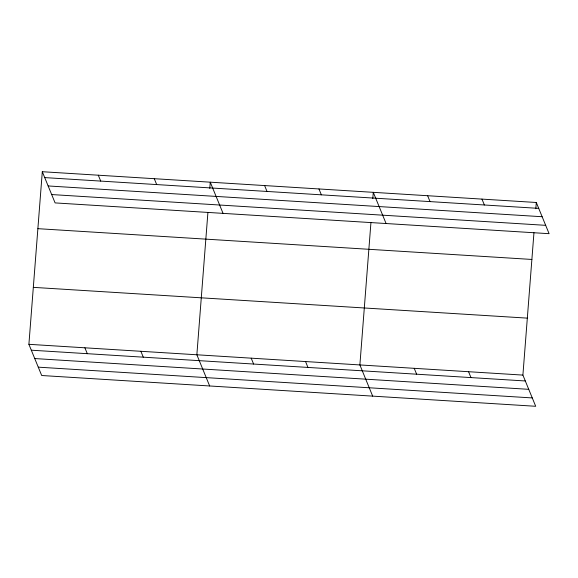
<?xml version="1.0" encoding="UTF-8"?>
<svg xmlns="http://www.w3.org/2000/svg" width="578" height="578" viewBox="0 0 578 578"><rect width="100%" height="100%" fill="white"/><g stroke="black" fill="none" stroke-linecap="round" stroke-linejoin="round"><path stroke-width="0.87" d="M533.956 232.746L522.902 375.093L535.698 406.283L41.695 375.512L28.9 344.315L42.302 171.717L536.305 202.488L549.1 233.685L55.098 202.907L42.302 171.717M207.914 212.437L196.86 354.784L209.655 385.974M209.778 188.406L210.262 182.178L223.057 213.369M370.939 222.595L359.884 364.935L372.673 396.132M372.803 198.565L373.287 192.337L386.082 223.527M535.82 208.723L536.305 202.488M44.716 177.598L538.718 208.376M48.14 185.95L542.142 216.728M51.673 194.555L545.675 225.333M37.881 228.671L531.883 259.45M33.322 287.36L527.324 318.131M28.9 344.315L522.902 375.093M31.313 350.196L525.315 380.974M34.738 358.555L528.74 389.326M38.271 367.16L532.273 397.931M481.965 199.107L484.378 204.988M427.626 195.718L430.039 201.599M468.563 371.705L470.976 377.593M414.224 368.323L416.637 374.204M318.948 188.948L321.361 194.829M264.601 185.56L267.014 191.448M305.545 361.553L307.958 367.435M251.199 358.165L253.612 364.046M154.275 178.689L156.689 184.57M98.289 175.199L100.702 181.087M140.873 351.294L143.286 357.175M84.887 347.804L87.3 353.685"/></g></svg>
